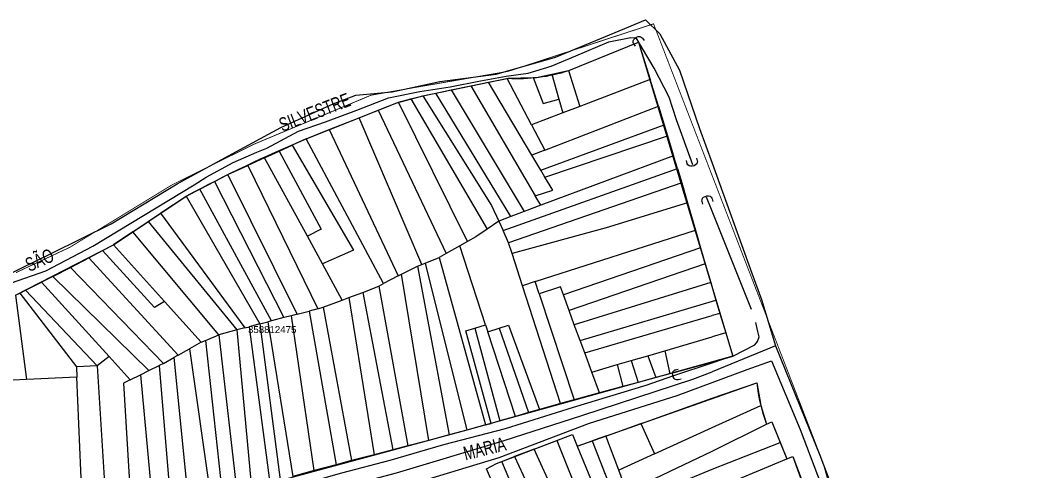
# Model space of a CAD drawing. Extents: x 201512 to 203323, y 4836571 to 4838029.
# Drawn here: x 202118.3 to 202407.1, y 4837898.1 to 4838028.5 of the extents above; entities that cross this region are included whole.
import ezdxf

# ---------------------------------------------------------------- set-up
doc = ezdxf.new("R2010")
doc.units = 0
doc.header["$LTSCALE"] = 1.5
doc.header["$MEASUREMENT"] = 0
for name, color, linetype in [('CD-MALHA-LOTES', 40, 'CONTINUOUS'), ('CD_TXT_QUADRA', 7, 'CONTINUOUS'), ('HD-VALAS-DRENOS', 170, 'CONTINUOUS'), ('LM-LIM-SETOR-FISCAL', 7, 'CONTINUOUS'), ('RU-QUADRAS', 6, 'CONTINUOUS'), ('SV-EIXO-RUA-N-PAV', 6, 'CONTINUOUS'), ('SV-PONTE-BUEIRO', 249, 'CONTINUOUS'), ('SV-RUA-NAO-PAV-S-GUIA-C-GUIA', 7, 'CONTINUOUS'), ('SV-TXT-RUA-N-PAV-S-GUIA-C-GUIA', 7, 'CONTINUOUS')]:
    doc.layers.add(name, color=color, linetype=linetype)
doc.styles.add('ARIAL', font='arial.ttf')
doc.styles.add('MONOTXT', font='arial.ttf', dxfattribs={"height": 0.2})
doc.linetypes.add('Limite', pattern='A,20,-3,[130,ltypeshp.shx,S=6.35,R=0,X=0,Y=0],-3,20', length=46)

# ---------------------------------------------------------------- blocks, each defined once
blk = doc.blocks.new('COD119', base_point=(202265.52, 4838125.96))
at = {"layer": 'SV-PONTE-BUEIRO'}
blk.add_lwpolyline([(202264.01, 4838123.96), (202264.01, 4838124.793333), (202264.01, 4838124.918333), (202264.135833, 4838125.251667), (202264.3875, 4838125.626667), (202264.765, 4838125.835), (202265.268333, 4838125.96), (202265.771667, 4838125.96), (202266.275, 4838125.835), (202266.6525, 4838125.626667), (202266.904167, 4838125.251667), (202267.03, 4838124.918333), (202267.03, 4838124.793333), (202267.03, 4838123.96)], dxfattribs=at)

msp = doc.modelspace()

# ---------------------------------------------------------------- linework, layer by layer
at = {"layer": 'CD-MALHA-LOTES', "linetype": 'Continuous'}
for p, q in [((202276.93, 4838013.93), (202297.12, 4838022.13)), ((202297.12, 4838022.13), (202300.43, 4838011.36)), ((202253.68, 4838010.54), (202259.13, 4838011.66)), ((202259.13, 4838011.66), (202259.4, 4838011.72)), ((202266.17, 4837998.25), (202259.13, 4838011.66)), ((202259.4, 4838011.72), (202266.67, 4838011.91)), ((202266.67, 4838011.91), (202267.61, 4838011.94)), ((202266.67, 4838011.91), (202269.56, 4838004.38)), ((202267.61, 4838011.94), (202272, 4838012.88)), ((202272, 4838012.88), (202276.82, 4838013.91)), ((202272, 4838012.88), (202274.05, 4838005.69)), ((202276.82, 4838013.91), (202276.93, 4838013.93)), ((202276.82, 4838013.91), (202280.08, 4838003.57)), ((202242.94, 4838008.31), (202248.66, 4838009.5)), ((202248.66, 4838009.5), (202253.68, 4838010.54)), ((202248.66, 4838009.5), (202267.24, 4837977.71)), ((202266.27, 4837989.44), (202253.68, 4838010.54)), ((202300.43, 4838011.36), (202280.08, 4838003.57)), ((202302.83, 4838003.59), (202300.43, 4838011.36)), ((202231.27, 4838005.7), (202234.71, 4838006.6)), ((202234.71, 4838006.6), (202238.52, 4838007.4)), ((202234.71, 4838006.6), (202254.58, 4837974.91)), ((202238.52, 4838007.4), (202242.94, 4838008.31)), ((202260.17, 4837971.72), (202238.52, 4838007.4)), ((202242.94, 4838008.31), (202263.99, 4837973.14)), ((202221.83, 4838002.48), (202227.22, 4838004.63)), ((202227.22, 4838004.63), (202227.73, 4838004.77)), ((202227.73, 4838004.77), (202231.27, 4838005.7)), ((202247.67, 4837964.5), (202227.73, 4838004.77)), ((202231.27, 4838005.7), (202253.38, 4837968.1)), ((202269.56, 4838004.38), (202274.05, 4838005.69)), ((202270.03, 4837990.89), (202302.83, 4838003.59)), ((202274.05, 4838005.69), (202275.19, 4838001.7)), ((202280.08, 4838003.57), (202275.19, 4838001.7)), ((202302.83, 4838003.59), (202304.48, 4837998.22)), ((202207.69, 4837996.84), (202216.33, 4838000.29)), ((202216.33, 4838000.29), (202221.83, 4838002.48)), ((202234.45, 4837957.86), (202216.33, 4838000.29)), ((202221.83, 4838002.48), (202241.5, 4837961.03)), ((202275.19, 4838001.7), (202266.17, 4837998.25)), ((202266.17, 4837998.25), (202270.03, 4837990.89)), ((202268.84, 4837985.12), (202304.48, 4837998.22)), ((202304.48, 4837998.22), (202305.47, 4837995.01)), ((202201.01, 4837994.17), (202207.69, 4837996.84)), ((202207.69, 4837996.84), (202227.66, 4837954.54)), ((202270.05, 4837983.1), (202305.47, 4837995.01)), ((202305.47, 4837995.01), (202307.23, 4837989.28)), ((202193.24, 4837990.63), (202196.98, 4837992.35)), ((202201.01, 4837994.17), (202196.98, 4837992.35)), ((202196.98, 4837992.35), (202214.74, 4837962.02)), ((202223.38, 4837952.31), (202201.01, 4837994.17)), ((202188.99, 4837988.68), (202184.18, 4837986.48)), ((202188.99, 4837988.68), (202193.24, 4837990.63)), ((202201.36, 4837966.04), (202188.99, 4837988.68)), ((202193.24, 4837990.63), (202205.34, 4837968.02)), ((202270.03, 4837990.89), (202266.27, 4837989.44)), ((202268.84, 4837985.12), (202266.27, 4837989.44)), ((202307.23, 4837989.28), (202268.85, 4837974.95)), ((202308.38, 4837985.55), (202307.23, 4837989.28)), ((202178.38, 4837983.82), (202184.18, 4837986.48)), ((202184.18, 4837986.48), (202204.4, 4837945.02)), ((202174.5, 4837981.81), (202178.38, 4837983.82)), ((202198.45, 4837943.47), (202178.38, 4837983.82)), ((202257.92, 4837967.66), (202308.38, 4837985.55)), ((202270.05, 4837983.1), (202268.84, 4837985.12)), ((202272.29, 4837979.34), (202270.05, 4837983.1)), ((202308.38, 4837985.55), (202308.44, 4837985.35)), ((202308.44, 4837985.35), (202309.57, 4837981.46)), ((202170.26, 4837979.62), (202174.5, 4837981.81)), ((202174.5, 4837981.81), (202194.6, 4837942.47)), ((202309.57, 4837981.46), (202259.54, 4837964.12)), ((202309.57, 4837981.46), (202311.25, 4837975.65)), ((202159.04, 4837972.73), (202166.36, 4837977.6)), ((202166.36, 4837977.6), (202170.26, 4837979.62)), ((202166.36, 4837977.6), (202187.62, 4837940.65)), ((202191.01, 4837941.53), (202170.26, 4837979.62)), ((202267.24, 4837977.71), (202272.29, 4837979.34)), ((202268.85, 4837974.95), (202267.24, 4837977.71)), ((202254.58, 4837974.91), (202256.69, 4837970.34)), ((202268.85, 4837974.95), (202263.99, 4837973.14)), ((202311.25, 4837975.65), (202287.69, 4837968.47)), ((202311.25, 4837975.65), (202313.55, 4837967.74)), ((202155.38, 4837970.29), (202158.9, 4837972.64)), ((202158.9, 4837972.64), (202159.04, 4837972.73)), ((202158.9, 4837972.64), (202183.25, 4837939.51)), ((202260.17, 4837971.72), (202256.69, 4837970.34)), ((202263.99, 4837973.14), (202260.17, 4837971.72)), ((202150.9, 4837967.31), (202155.38, 4837970.29)), ((202155.38, 4837970.29), (202180.97, 4837938.91)), ((202256.69, 4837970.34), (202253.38, 4837968.1)), ((202256.69, 4837970.34), (202257.92, 4837967.66)), ((202287.69, 4837968.47), (202260.54, 4837961.01)), ((202150.9, 4837967.31), (202145.29, 4837963.53)), ((202175.75, 4837937.5), (202150.9, 4837967.31)), ((202205.34, 4837968.02), (202201.36, 4837966.04)), ((202205.75, 4837958.01), (202201.36, 4837966.04)), ((202250.03, 4837965.83), (202247.67, 4837964.5)), ((202253.38, 4837968.1), (202250.03, 4837965.83)), ((202259.54, 4837964.12), (202257.92, 4837967.66)), ((202267.2, 4837952.87), (202313.55, 4837967.74)), ((202313.55, 4837967.74), (202315.03, 4837962.62)), ((202142.2, 4837961.84), (202145.29, 4837963.53)), ((202145.29, 4837963.53), (202160.11, 4837947.1)), ((202245.45, 4837963.25), (202241.5, 4837961.03)), ((202247.67, 4837964.5), (202245.45, 4837963.25)), ((202252.9, 4837940.42), (202245.45, 4837963.25)), ((202260.54, 4837961.01), (202259.54, 4837964.12)), ((202315.03, 4837962.62), (202275.36, 4837949.05)), ((202315.03, 4837962.62), (202316.38, 4837957.98)), ((202132.9, 4837957), (202138.18, 4837959.75)), ((202138.18, 4837959.75), (202142.2, 4837961.84)), ((202138.18, 4837959.75), (202164, 4837931.6)), ((202157.17, 4837945.36), (202142.2, 4837961.84)), ((202214.74, 4837962.02), (202205.75, 4837958.01)), ((202235.38, 4837958.24), (202239.44, 4837959.89)), ((202241.5, 4837961.03), (202239.44, 4837959.89)), ((202239.44, 4837959.89), (202252.86, 4837911.43)), ((202263.54, 4837951.7), (202260.54, 4837961.01)), ((202127.83, 4837954.38), (202132.9, 4837957)), ((202132.9, 4837957), (202159.81, 4837929.24)), ((202211.47, 4837947.56), (202205.75, 4837958.01)), ((202228.58, 4837955.02), (202233.16, 4837957.34)), ((202233.16, 4837957.34), (202234.45, 4837957.86)), ((202233.16, 4837957.34), (202242.4, 4837908.54)), ((202234.45, 4837957.86), (202235.38, 4837958.24)), ((202235.38, 4837958.24), (202247.45, 4837909.88)), ((202316.38, 4837957.98), (202277.04, 4837944.49)), ((202316.38, 4837957.98), (202317.94, 4837952.59)), ((202127.83, 4837954.38), (202124.53, 4837952.71)), ((202155.58, 4837927.14), (202127.83, 4837954.38)), ((202227.66, 4837954.54), (202223.38, 4837952.31)), ((202227.66, 4837954.54), (202228.58, 4837955.02)), ((202236.48, 4837906.98), (202228.58, 4837955.02)), ((202119.89, 4837950.37), (202124.53, 4837952.71)), ((202124.53, 4837952.71), (202144.06, 4837931.2)), ((202217.44, 4837949.77), (202221.98, 4837951.59)), ((202221.98, 4837951.59), (202223.38, 4837952.31)), ((202221.98, 4837951.59), (202230.43, 4837905.39)), ((202267.2, 4837952.87), (202263.54, 4837951.7)), ((202274.51, 4837917.64), (202263.54, 4837951.7)), ((202268.37, 4837949.34), (202267.2, 4837952.87)), ((202274.5, 4837951.4), (202268.37, 4837949.34)), ((202275.36, 4837949.05), (202274.5, 4837951.4)), ((202317.94, 4837952.59), (202278.53, 4837940.41)), ((202317.94, 4837952.59), (202318.44, 4837950.86)), ((202117.05, 4837948.98), (202120.22, 4837924.59)), ((202117.22, 4837949.02), (202118.31, 4837949.57)), ((202118.31, 4837949.57), (202119.89, 4837950.37)), ((202118.31, 4837949.57), (202134.63, 4837928.27)), ((202119.89, 4837950.37), (202140.62, 4837928.49)), ((202211.47, 4837947.56), (202213.36, 4837948.26)), ((202213.36, 4837948.26), (202217.44, 4837949.77)), ((202213.36, 4837948.26), (202220.72, 4837902.83)), ((202217.44, 4837949.77), (202226.11, 4837904.25)), ((202268.37, 4837949.34), (202278.5, 4837918.74)), ((202277.04, 4837944.49), (202275.36, 4837949.05)), ((202318.44, 4837950.86), (202319.47, 4837947.51)), ((202160.11, 4837947.1), (202157.17, 4837945.36)), ((202160.11, 4837947.1), (202170.7, 4837935.36)), ((202204.4, 4837945.02), (202205.94, 4837945.51)), ((202205.94, 4837945.51), (202211.47, 4837947.56)), ((202205.94, 4837945.51), (202214.17, 4837901.11)), ((202280.21, 4837935.85), (202318.46, 4837947.21)), ((202318.46, 4837947.21), (202319.47, 4837947.51)), ((202319.47, 4837947.51), (202320.61, 4837943.66)), ((202194.6, 4837942.47), (202191.01, 4837941.53)), ((202196.75, 4837943.03), (202194.6, 4837942.47)), ((202198.45, 4837943.47), (202196.75, 4837943.03)), ((202203.29, 4837898.24), (202196.75, 4837943.03)), ((202198.45, 4837943.47), (202201.87, 4837944.37)), ((202204.4, 4837945.02), (202201.87, 4837944.37)), ((202201.87, 4837944.37), (202209.66, 4837899.92)), ((202278.53, 4837940.41), (202277.04, 4837944.49)), ((202281.53, 4837932.25), (202318.35, 4837943.06)), ((202320.61, 4837943.66), (202318.35, 4837943.06)), ((202320.61, 4837943.66), (202322.29, 4837938.05)), ((202183.25, 4837939.51), (202180.97, 4837938.91)), ((202183.25, 4837939.51), (202184.54, 4837939.84)), ((202187.62, 4837940.65), (202184.54, 4837939.84)), ((202184.54, 4837939.84), (202190.48, 4837894.71)), ((202187.62, 4837940.65), (202189.96, 4837941.26)), ((202187.62, 4837940.65), (202193.52, 4837895.55)), ((202191.01, 4837941.53), (202189.96, 4837941.26)), ((202189.96, 4837941.26), (202197.2, 4837896.56)), ((202247.16, 4837938.64), (202249.78, 4837939.45)), ((202249.78, 4837939.45), (202252.9, 4837940.42)), ((202249.78, 4837939.45), (202256.99, 4837912.61)), ((202252.9, 4837940.42), (202253.57, 4837938.38)), ((202253.57, 4837938.38), (202256.76, 4837939.4)), ((202256.76, 4837939.4), (202259.46, 4837940.28)), ((202256.76, 4837939.4), (202265.3, 4837915)), ((202259.46, 4837940.28), (202268.47, 4837915.91)), ((202280.21, 4837935.85), (202278.53, 4837940.41)), ((202171.92, 4837935.88), (202175.75, 4837937.5)), ((202180.97, 4837938.91), (202175.75, 4837937.5)), ((202175.75, 4837937.5), (202180.98, 4837892.09)), ((202180.97, 4837938.91), (202185.22, 4837893.26)), ((202254.49, 4837911.89), (202247.16, 4837938.64)), ((202261.56, 4837913.92), (202253.57, 4837938.38)), ((202304.71, 4837932.91), (202318.4, 4837936.9)), ((202322.29, 4837938.05), (202318.4, 4837936.9)), ((202322.29, 4837938.05), (202324.31, 4837931.37)), ((202170.7, 4837935.36), (202167.28, 4837933.44)), ((202170.7, 4837935.36), (202171.92, 4837935.88)), ((202171.92, 4837935.88), (202176.78, 4837890.94)), ((202281.53, 4837932.25), (202280.21, 4837935.85)), ((202144.06, 4837931.2), (202140.62, 4837928.49)), ((202144.06, 4837931.2), (202150.18, 4837924.46)), ((202159.81, 4837929.24), (202162.79, 4837930.92)), ((202164, 4837931.6), (202162.79, 4837930.92)), ((202162.79, 4837930.92), (202167.02, 4837888.25)), ((202164, 4837931.6), (202167.28, 4837933.44)), ((202167.28, 4837933.44), (202173.48, 4837890.03)), ((202283.56, 4837926.73), (202281.53, 4837932.25)), ((202294.96, 4837930.06), (202299.76, 4837931.46)), ((202299.76, 4837931.46), (202304.71, 4837932.91)), ((202299.76, 4837931.46), (202302.06, 4837925.12)), ((202304.71, 4837932.91), (202306.13, 4837926.22)), ((202324.31, 4837931.37), (202318.42, 4837929.55)), ((202140.62, 4837928.49), (202134.63, 4837928.27)), ((202134.63, 4837928.27), (202134.76, 4837925.27)), ((202140.62, 4837928.49), (202143.44, 4837882.68)), ((202155.58, 4837927.14), (202158.56, 4837928.62)), ((202159.81, 4837929.24), (202158.56, 4837928.62)), ((202158.56, 4837928.62), (202162, 4837886.87)), ((202283.56, 4837926.73), (202290.91, 4837928.88)), ((202290.91, 4837928.88), (202294.96, 4837930.06)), ((202290.91, 4837928.88), (202292.59, 4837922.55)), ((202294.96, 4837930.06), (202297.03, 4837923.75)), ((202318.42, 4837929.55), (202307.28, 4837926.53)), ((202134.76, 4837925.27), (202120.22, 4837924.59)), ((202136.88, 4837876.49), (202134.76, 4837925.27)), ((202150.18, 4837924.46), (202153.17, 4837925.94)), ((202153.17, 4837925.94), (202155.58, 4837927.14)), ((202153.17, 4837925.94), (202156.83, 4837885.44)), ((202285.77, 4837920.71), (202283.56, 4837926.73)), ((202302.06, 4837925.12), (202297.03, 4837923.75)), ((202306.13, 4837926.22), (202302.06, 4837925.12)), ((202307.28, 4837926.53), (202306.13, 4837926.22)), ((202120.22, 4837924.59), (202116.26, 4837924.4)), ((202150.18, 4837924.46), (202148.24, 4837923.5)), ((202148.24, 4837923.5), (202150.67, 4837883.74)), ((202292.59, 4837922.55), (202285.77, 4837920.71)), ((202297.03, 4837923.75), (202292.59, 4837922.55)), ((202318.41, 4837919.22), (202331.27, 4837923.6)), ((202331.27, 4837923.6), (202332.43, 4837917.07)), ((202285.77, 4837920.71), (202278.5, 4837918.74)), ((202298.96, 4837912.25), (202318.41, 4837919.22)), ((202274.51, 4837917.64), (202268.47, 4837915.91)), ((202275.22, 4837917.85), (202274.51, 4837917.64)), ((202278.5, 4837918.74), (202275.22, 4837917.85)), ((202318.341325, 4837910.702237), (202332.43, 4837917.07)), ((202332.43, 4837917.07), (202334.12, 4837911.62)), ((202261.56, 4837913.92), (202256.99, 4837912.61)), ((202265.3, 4837915), (202261.56, 4837913.92)), ((202268.47, 4837915.91), (202265.3, 4837915)), ((202252.86, 4837911.43), (202247.45, 4837909.88)), ((202252.86, 4837911.43), (202254.49, 4837911.89)), ((202256.99, 4837912.61), (202254.49, 4837911.89)), ((202288.67, 4837908.62), (202297.74, 4837911.82)), ((202297.74, 4837911.82), (202298.96, 4837912.25)), ((202297.74, 4837911.82), (202301.68, 4837903.05)), ((202301.68, 4837903.05), (202318.341325, 4837910.702237)), ((202318.41, 4837903.9), (202334.12, 4837911.62)), ((202334.12, 4837911.62), (202335.63, 4837912.35)), ((202335.63, 4837912.35), (202338.07, 4837906.32)), ((202242.4, 4837908.54), (202236.48, 4837906.98)), ((202247.45, 4837909.88), (202242.4, 4837908.54)), ((202273.5, 4837906.95), (202278.03, 4837908.67)), ((202278.03, 4837908.67), (202279.39, 4837905.34)), ((202284.35, 4837907.09), (202287.6, 4837908.24)), ((202287.6, 4837908.24), (202288.67, 4837908.62)), ((202291.37, 4837898.35), (202287.6, 4837908.24)), ((202230.43, 4837905.39), (202226.11, 4837904.25)), ((202236.48, 4837906.98), (202230.43, 4837905.39)), ((202266.96, 4837904.47), (202273.5, 4837906.95)), ((202273.5, 4837906.95), (202287.3, 4837872.5)), ((202279.39, 4837905.34), (202283.67, 4837906.85)), ((202279.39, 4837905.34), (202291.98, 4837874.51)), ((202283.67, 4837906.85), (202284.35, 4837907.09)), ((202283.67, 4837906.85), (202296.02, 4837875.3)), ((202318.4, 4837898.68), (202338.07, 4837906.32)), ((202338.07, 4837906.32), (202339.96, 4837901.59)), ((202220.72, 4837902.83), (202214.17, 4837901.11)), ((202226.11, 4837904.25), (202220.72, 4837902.83)), ((202257.57, 4837900.9), (202261.2, 4837902.28)), ((202266.96, 4837904.47), (202261.2, 4837902.28)), ((202261.2, 4837902.28), (202278.74, 4837865.38)), ((202282.16, 4837870.86), (202266.96, 4837904.47)), ((202301.68, 4837903.05), (202291.37, 4837898.35)), ((202293.75, 4837892.11), (202318.41, 4837903.9)), ((202339.96, 4837901.59), (202341.66, 4837902.27)), ((202341.66, 4837902.27), (202344.41, 4837894.78)), ((202209.66, 4837899.92), (202203.29, 4837898.24)), ((202214.17, 4837901.11), (202209.66, 4837899.92)), ((202253.16, 4837898.78), (202256.02, 4837900.31)), ((202256.02, 4837900.31), (202257.57, 4837900.9)), ((202273.71, 4837863.04), (202257.57, 4837900.9)), ((202318.302499, 4837892.592108), (202339.96, 4837901.59)), ((202203.29, 4837898.24), (202197.2, 4837896.56)), ((202254.28, 4837896), (202253.16, 4837898.78)), ((202293.75, 4837892.11), (202291.37, 4837898.35)), ((202294.95, 4837888.95), (202318.4, 4837898.68))]:
    msp.add_line(p, q, dxfattribs=at)
at = {"layer": 'HD-VALAS-DRENOS'}
for points in [[(202312.78, 4837986.63), (202308.1, 4837999.65), (202305.92, 4838006.2), (202301.59, 4838014.64), (202296.44, 4838023.41)], [(202318.403293, 4837973.231728), (202316.78, 4837977.31)], [(202329.74539, 4837944.843988), (202318.403293, 4837973.231728)], [(202318.402913, 4837929.390957), (202321.756635, 4837930.583174), (202324.31, 4837931.37), (202330.739069, 4837934.640329), (202331.494044, 4837935.585958), (202332.00102, 4837936.882901), (202331.559946, 4837938.485061), (202330.974134, 4837941.037851)], [(202307.3, 4837925.72), (202318.402913, 4837929.390957)]]:
    msp.add_lwpolyline(points, dxfattribs=at)
at = {"layer": 'LM-LIM-SETOR-FISCAL', "linetype": 'Limite', "ltscale": 0.1}
msp.add_lwpolyline([(202117.152074, 4837955.48705, 0.25, 0.25, 0), (202132.727643, 4837962.81673, 0.25, 0.25, 0), (202162.18972, 4837980.824708, 0.25, 0.25, 0), (202185.86782, 4837992.593553, 0.25, 0.25, 0), (202219.767588, 4838006.794807, 0.25, 0.25, 0), (202233.640528, 4838009.236355, 0.25, 0.25, 0), (202259.459744, 4838013.704261, 0.25, 0.25, 0), (202301.426721, 4838027.432964, 0.25, 0.25, 0), (202350.327505, 4837900.743506, 0.25, 0.25, 0), (202354.45045, 4837886.084147, 0.25, 0.25, 0), (202367.896528, 4837855.8238, 0.25, 0.25, 0), (202384.246112, 4837807.945241, 0.25, 0.25, 0), (202402.872697, 4837815.912853, 0.25, 0.25, 0), (202413.278697, 4837825.642665, 0.25, 0.25, 0), (202436.117778, 4837870.003803, 0.25, 0.25, 0), (202449.521642, 4837895.096703, 0.25, 0.25, 0), (202479.38285, 4837886.718616, 0.25, 0.25, 0), (202498.793395, 4837884.452456, 0.25, 0.25, 0), (202539.983457, 4837882.16412, 0.25, 0.25, 0), (202550.289315, 4837881.433814, 0.25, 0.25, 0), (202613.963185, 4837884.911901, 0.25, 0.25, 0)], format="xyseb", dxfattribs=at)
at = {"layer": 'RU-QUADRAS', "color": 6, "linetype": 'Continuous'}
for points in [[(202117.05, 4837948.98), (202145.29, 4837963.53), (202166.36, 4837977.6, -0.0242902164), (202201.01, 4837994.17), (202227.22, 4838004.63), (202234.71, 4838006.6), (202259.4, 4838011.72, 0.0920437627), (202276.93, 4838013.93), (202297.12, 4838022.13), (202324.31, 4837931.37), (202247.45, 4837909.88), (202150.65, 4837883.74), (202143.44, 4837882.68), (202132.53, 4837872.38), (202128.63, 4837872.47), (202128.67, 4837867.81), (202117.73, 4837857.76)], [(202254.28, 4837896), (202253.16, 4837898.78), (202256.02, 4837900.31), (202278.03, 4837908.67), (202279.39, 4837905.34), (202331.27, 4837923.6, 0.0625221254), (202334.12, 4837911.62), (202335.63, 4837912.35), (202339.96, 4837901.59), (202341.66, 4837902.27), (202358.27, 4837858.57)]]:
    msp.add_lwpolyline(points, format="xyb", dxfattribs=at)
at = {"layer": 'SV-EIXO-RUA-N-PAV'}
for p, q in [((202299.1, 4838028.55), (202303.23, 4838024.54)), ((202303.23, 4838024.54), (202308.96, 4838014.03)), ((202308.96, 4838014.03), (202314.7, 4837997.16)), ((202314.7, 4837997.16), (202318.403414, 4837987.170784))]:
    msp.add_line(p, q, dxfattribs=at)
for points in [[(202051.67, 4837942.46), (202075.31, 4837945.66), (202094.72, 4837948.97), (202113.71, 4837954.33), (202127.54, 4837961.15), (202144.68, 4837969.61), (202163.77, 4837981.17), (202179.67, 4837989.84), (202193.71, 4837997.48), (202208.78, 4838004.3), (202215.39, 4838006.77), (202225.92, 4838007.81), (202239.64, 4838010.8), (202255.95, 4838012.86), (202273.09, 4838017.82), (202293.12, 4838026.08), (202299.1, 4838028.55)], [(202318.403414, 4837987.170784), (202329.840309, 4837955.371082), (202332.602164, 4837947.688995), (202336.650892, 4837934.343191), (202349.475616, 4837902.719963), (202366.287344, 4837858.545084), (202372.159797, 4837843.577509), (202379.947348, 4837820.982643), (202383.237862, 4837812.427305), (202386.285706, 4837806.447419), (202407.18339, 4837749.90928), (202420.216935, 4837714.529516), (202444.178741, 4837651.465948), (202453.714551, 4837625.063962), (202464.669566, 4837593.917476)], [(202336.650892, 4837934.343191), (202318.402863, 4837926.825905)], [(202065.86, 4837798.93), (202073.35, 4837807.96), (202094.51, 4837830.57), (202103.39, 4837838.62), (202114.33, 4837848.94), (202134.04, 4837867.42), (202145.4, 4837876.71), (202156.96, 4837880.42), (202173.89, 4837883.11), (202190.41, 4837887.86), (202227.15, 4837897.56), (202258.23, 4837906.95), (202280.73, 4837914.18), (202312.83, 4837924.71), (202318.40289, 4837926.831097)]]:
    msp.add_lwpolyline(points, dxfattribs=at)
at = {"layer": 'SV-RUA-NAO-PAV-S-GUIA-C-GUIA'}
for points in [[(202115.9, 4837952.49), (202125.73, 4837955.99), (202139.34, 4837963.1), (202168.64, 4837980.88), (202172.1, 4837983.11), (202179.92, 4837987.37), (202186.8, 4837990.3), (202189.64, 4837991.51), (202198.82, 4837996.36), (202206.61, 4837999.09), (202215.64, 4838002.43), (202224.79, 4838006.02), (202233.89, 4838007.87), (202242.67, 4838009.23), (202251.42, 4838010.96), (202258.85, 4838012.26), (202265.16, 4838013.19), (202271.85, 4838015.15), (202279.01, 4838018.21), (202288.48, 4838022.21), (202294.84, 4838023.47), (202296.44, 4838023.41)], [(202318.402863, 4837923.74107), (202328.45054, 4837927.504363), (202335.562275, 4837930.014352), (202343.85037, 4837910.071908), (202350.649647, 4837892.087386), (202357.746633, 4837873.701281), (202361.892053, 4837863.980006), (202363.318537, 4837859.772843), (202354.250837, 4837856.073949), (202334.064167, 4837848.33763), (202318.402162, 4837842.930744)], [(202117.65, 4837854.6), (202127.51, 4837865.12), (202137.39, 4837874.83), (202143.58, 4837878.42), (202155.91, 4837883.15), (202166.68, 4837884.07), (202184.54, 4837890.16), (202186.65, 4837890.73), (202198.8, 4837894.03), (202211.37, 4837897.56), (202225.29, 4837901.23), (202240.86, 4837905.8), (202258.68, 4837910.4), (202278.3, 4837916.54), (202299.28, 4837922.92), (202307.3, 4837925.72)], [(202074.64, 4837802.67), (202075.73, 4837808.28), (202086.08, 4837818.4), (202103.44, 4837836.35), (202126.99, 4837857.89), (202138.61, 4837868.1), (202146.33, 4837873.39), (202151.66, 4837875.61), (202160.38, 4837877.77), (202171.73, 4837879.58), (202186.64, 4837882.92), (202191.35, 4837883.97), (202210.82, 4837888.72), (202233.25, 4837894.89), (202256.83, 4837902.01), (202282.93, 4837911.91), (202308.21, 4837919.92), (202318.402863, 4837923.74107)]]:
    msp.add_lwpolyline(points, dxfattribs=at)

# ---------------------------------------------------------------- block references
at = {"layer": 'SV-PONTE-BUEIRO'}
for p, rotation in [((202296.33, 4838023.43), 34), ((202312.88, 4837986.31), 194), ((202316.59, 4837977.59), 15), ((202307.03, 4837925.6), 106)]:
    msp.add_blockref('COD119', p, dxfattribs=dict(at, rotation=rotation))

# ---------------------------------------------------------------- texts
at = {"layer": 'CD_TXT_QUADRA', "color": 7, "linetype": 'Continuous', "style": 'MONOTXT'}
msp.add_text('358812475', height=2, dxfattribs=at).set_placement((202184.21, 4837938.01))
at = {"layer": 'SV-TXT-RUA-N-PAV-S-GUIA-C-GUIA', "style": 'ARIAL', "width": 0.7}
for s, rotation, p in [('SILVESTRE', 21, (202194.154874, 4837996.141658)), ('SÃO', 24, (202121.008991, 4837955.638532)), ('MARIA', 14, (202247.08, 4837901.15))]:
    msp.add_text(s, height=4, rotation=rotation, dxfattribs=at).set_placement(p)

doc.saveas('drawing.dxf')
